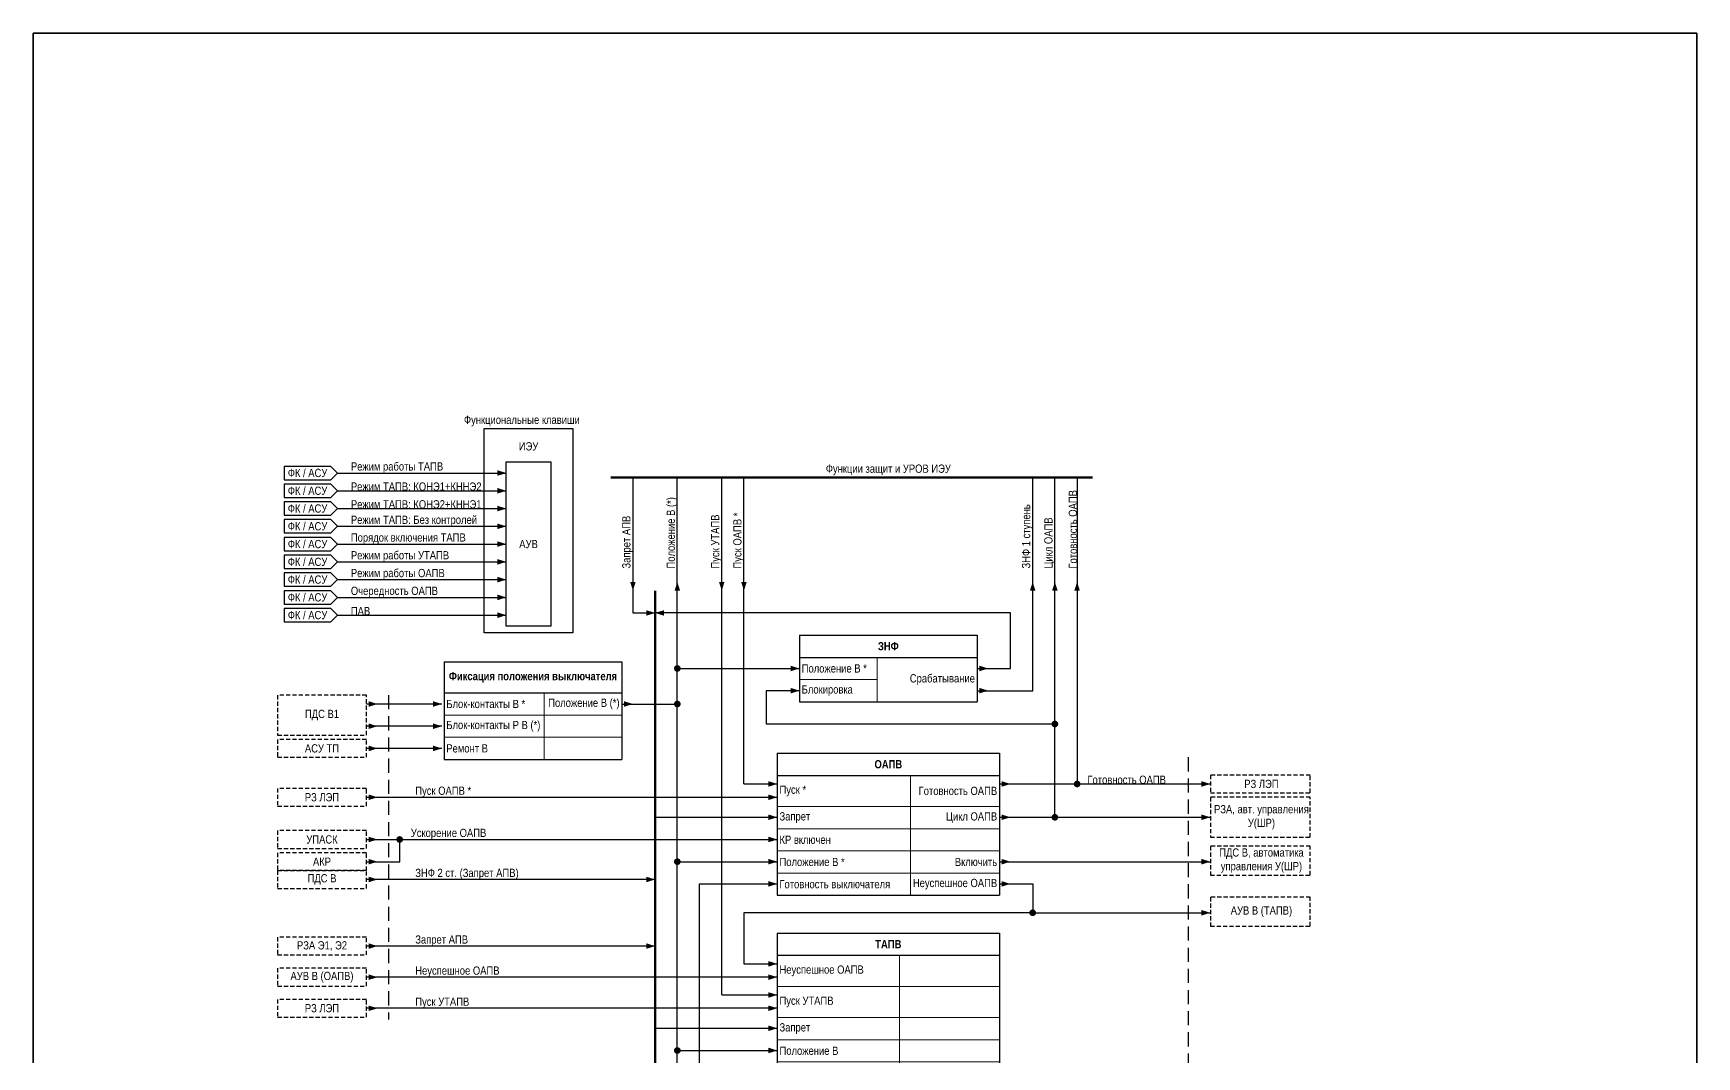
# Model space of a CAD drawing. Header units: millimetres. Extents: x -14593 to 14732, y -17400 to 5232.
# Drawn here: x 2000 to 2749, y -14535 to -14074 of the extents above; entities that cross this region are included whole.
import ezdxf

# ---------------------------------------------------------------- set-up
doc = ezdxf.new("R2010")
doc.units = ezdxf.units.MM
doc.linetypes.add('штриховая2', pattern=[9.525, 6.35, -3.175])
for name, color, linetype, lineweight in [('Основная', 7, 'Continuous', 30), ('Отключение_включение', 1, 'Continuous', 30), ('Цепи внешние', 84, 'Continuous', 30), ('Цепи внутренние', 5, 'Continuous', 30), ('Цепь - ФК и АСУ', 132, 'Continuous', 30)]:
    doc.layers.add(name, color=color, linetype=linetype, lineweight=lineweight)
doc.layers.add('Рамка', color=8, linetype='Continuous', lineweight=35, plot=False)
doc.styles.add('Narrow', font='ARIALN.TTF')
doc.styles.add('Табл дан', font='ARIALN.TTF')
doc.styles.add('Табл загол', font='ARIALNB.TTF')

# ---------------------------------------------------------------- blocks, each defined once
blk = doc.blocks.new('*T108')
at = {"layer": 'Основная', "color": 0, "linetype": 'ByBlock', "lineweight": -2, "transparency": 16777216}
for p, q in [((0, 0), (100, 0)), ((0, 0), (0, -10)), ((100, 0), (100, -10))]:
    blk.add_line(p, q, dxfattribs=at)
at = {"layer": 'Основная', "color": 0, "linetype": 'ByBlock', "lineweight": 30, "transparency": 16777216}
for p, q in [((0, -10), (100, -10)), ((0, -10), (0, -64)), ((100, -10), (100, -64)), ((0, -64), (100, -64))]:
    blk.add_line(p, q, dxfattribs=at)
at = {"layer": 'Основная', "color": 0, "linetype": 'ByBlock', "lineweight": 18, "transparency": 16777216}
for p, q in [((60, -10), (60, -64)), ((0, -24), (100, -24)), ((0, -34), (100, -34)), ((0, -44), (100, -44)), ((0, -54), (100, -54))]:
    blk.add_line(p, q, dxfattribs=at)
at = {"layer": 'Основная', "color": 0, "transparency": 16777216, "char_height": 3.7}
for s, insert, width, attachment_point, style in [('{\\C256;ОАПВ}', (50, -5), 97, 5, 'Табл загол'), ('Пуск *', (1, -17), 58, 4, 'Табл дан'), ('Готовность ОАПВ', (99, -17), 38, 6, 'Табл дан'), ('Запрет', (1, -29), 58, 4, 'Табл дан'), ('Цикл ОАПВ', (99, -29), 38, 6, 'Табл дан'), ('КР включен', (1, -39), 58, 4, 'Табл дан'), ('Положение В *', (1, -49), 58, 4, 'Табл дан'), ('Включить', (99, -49), 38, 6, 'Табл дан'), ('Готовность выключателя', (1, -59), 58, 4, 'Табл дан'), ('Неуспешное ОАПВ', (99, -59), 38, 6, 'Табл дан')]:
    blk.add_mtext(s, dxfattribs=dict(at, insert=insert, width=width, attachment_point=attachment_point, style=style))
blk = doc.blocks.new('*T109')
at = {"layer": 'Основная', "color": 0, "linetype": 'ByBlock', "lineweight": -2, "transparency": 16777216}
for p, q in [((0, 0), (100, 0)), ((0, 0), (0, -10)), ((100, 0), (100, -10))]:
    blk.add_line(p, q, dxfattribs=at)
at = {"layer": 'Основная', "color": 0, "linetype": 'ByBlock', "lineweight": 30, "transparency": 16777216}
for p, q in [((0, -10), (100, -10)), ((0, -10), (0, -88)), ((100, -10), (100, -88)), ((0, -88), (100, -88))]:
    blk.add_line(p, q, dxfattribs=at)
at = {"layer": 'Основная', "color": 0, "linetype": 'ByBlock', "lineweight": 18, "transparency": 16777216}
for p, q in [((55, -10), (55, -88)), ((0, -24), (100, -24)), ((0, -38), (100, -38)), ((0, -48), (100, -48)), ((0, -58), (100, -58)), ((0, -68), (100, -68)), ((0, -78), (100, -78))]:
    blk.add_line(p, q, dxfattribs=at)
at = {"layer": 'Основная', "color": 0, "transparency": 16777216, "char_height": 3.7}
for s, insert, width, attachment_point, style in [('{\\C256;ТАПВ}', (50, -5), 97, 5, 'Табл загол'), ('Неуспешное ОАПВ', (1, -17), 53, 4, 'Табл дан'), ('Пуск УТАПВ', (1, -31), 53, 4, 'Табл дан'), ('Запрет', (1, -43), 53, 4, 'Табл дан'), ('Положение В', (1, -53), 53, 4, 'Табл дан'), ('Готовность выключателя', (1, -63), 53, 4, 'Табл дан'), ('Пуск ТАПВ', (1, -73), 53, 4, 'Табл дан'), ('Разрешение включения', (1, -83), 53, 4, 'Табл дан'), ('Включить', (99, -83), 43, 6, 'Табл дан')]:
    blk.add_mtext(s, dxfattribs=dict(at, insert=insert, width=width, attachment_point=attachment_point, style=style))
blk = doc.blocks.new('Point')
at = {"layer": 'Основная', "color": 0, "const_width": 1.5}
blk.add_lwpolyline([(-0.75, 0, 1), (0.75, 0, 1)], format="xyb", close=True, dxfattribs=at)
blk = doc.blocks.new('*T181')
at = {"layer": 'Основная', "color": 0, "linetype": 'ByBlock', "lineweight": -2, "transparency": 16777216}
for p, q in [((0, 0), (80, 0)), ((0, 0), (0, -14.03)), ((80, 0), (80, -14.03))]:
    blk.add_line(p, q, dxfattribs=at)
at = {"layer": 'Основная', "color": 0, "linetype": 'ByBlock', "lineweight": 30, "transparency": 16777216}
for p, q in [((0, -14.03), (80, -14.03)), ((0, -14.03), (0, -44.03)), ((80, -14.03), (80, -44.03)), ((0, -44.03), (80, -44.03))]:
    blk.add_line(p, q, dxfattribs=at)
at = {"layer": 'Основная', "color": 0, "linetype": 'ByBlock', "lineweight": 18, "transparency": 16777216}
for p, q in [((45, -14.03), (45, -44.03)), ((0, -24.03), (80, -24.03)), ((0, -34.03), (80, -34.03))]:
    blk.add_line(p, q, dxfattribs=at)
at = {"layer": 'Основная', "color": 0, "transparency": 16777216, "char_height": 3.7}
for s, insert, width, attachment_point, style in [('Фиксация положения выключателя', (40, -7.02), 77, 5, 'Табл загол'), ('Блок-контакты В *', (1, -19.03), 43, 4, 'Табл дан'), ('\\A1;Положение В (*)', (79, -19.03), 33, 6, 'Табл дан'), ('Блок-контакты Р В (*)', (1, -29.03), 43, 4, 'Табл дан'), ('Ремонт В', (1, -39.03), 43, 4, 'Табл дан')]:
    blk.add_mtext(s, dxfattribs=dict(at, insert=insert, width=width, attachment_point=attachment_point, style=style))
blk = doc.blocks.new('*T200')
at = {"layer": 'Основная', "color": 0, "linetype": 'ByBlock', "lineweight": -2, "transparency": 16777216}
for p, q in [((0, 0), (80, 0)), ((0, 0), (0, -10)), ((80, 0), (80, -10))]:
    blk.add_line(p, q, dxfattribs=at)
at = {"layer": 'Основная', "color": 0, "linetype": 'ByBlock', "lineweight": 30, "transparency": 16777216}
for p, q in [((0, -10), (80, -10)), ((0, -10), (0, -30)), ((80, -10), (80, -30)), ((0, -30), (80, -30))]:
    blk.add_line(p, q, dxfattribs=at)
at = {"layer": 'Основная', "color": 0, "linetype": 'ByBlock', "lineweight": 18, "transparency": 16777216}
for p, q in [((35, -10), (35, -30)), ((0, -20), (35, -20))]:
    blk.add_line(p, q, dxfattribs=at)
at = {"layer": 'Основная', "color": 0, "transparency": 16777216, "char_height": 3.7}
for s, insert, width, attachment_point, style in [('ЗНФ', (40, -5), 77, 5, 'Табл загол'), ('\\A1;Положение В *', (1, -15), 33, 4, 'Табл дан'), ('Срабатывание', (79, -20), 43, 6, 'Табл дан'), ('Блокировка', (1, -25), 33, 4, 'Табл дан')]:
    blk.add_mtext(s, dxfattribs=dict(at, insert=insert, width=width, attachment_point=attachment_point, style=style))

msp = doc.modelspace()

# ---------------------------------------------------------------- linework, layer by layer
at = {"layer": 'Основная'}
msp.add_lwpolyline([(2203, -14252), (2243, -14252), (2243, -14344), (2203, -14344)], close=True, dxfattribs=at)
at = {"layer": 'Основная', "ltscale": 0.3}
msp.add_lwpolyline([(2213, -14267), (2233, -14267), (2233, -14341), (2213, -14341)], close=True, dxfattribs=at)
at = {"layer": 'Отключение_включение'}
for points in [[(2450, -14370), (2450, -14274)], [(2425, -14370), (2450, -14370)]]:
    msp.add_lwpolyline(points, dxfattribs=at)
at = {"layer": 'Отключение_включение', "ltscale": 0.3}
for points in [[(2450, -14321, 0, 2.5, 0), (2450, -14325, 0, 0, 0)], [(2430, -14370, 0, 2.5, 0), (2426, -14370, 0, 0, 0)], [(2440, -14447, 0, 2.5, 0), (2436, -14447, 0, 0, 0)], [(2530, -14447, 0, 2.5, 0), (2526, -14447, 0, 0, 0)]]:
    msp.add_lwpolyline(points, format="xyseb", dxfattribs=at)
msp.add_lwpolyline([(2435, -14447), (2530, -14447)], dxfattribs=at)
at = {"layer": 'Рамка', "color": 1}
msp.add_lwpolyline([(2000, -14074), (2749, -14074), (2749, -14998), (2000, -14998)], close=True, dxfattribs=at)
at = {"layer": 'Цепи внешние', "linetype": 'штриховая2', "ltscale": 0.3}
for points in [[(2150, -14372), (2110, -14372), (2110, -14390), (2150, -14390)], [(2150, -14392), (2110, -14392), (2110, -14400), (2150, -14400)], [(2575, -14408), (2530, -14408), (2530, -14416), (2575, -14416)], [(2150, -14414), (2110, -14414), (2110, -14422), (2150, -14422)], [(2575, -14418), (2530, -14418), (2530, -14436), (2575, -14436)], [(2150, -14433), (2110, -14433), (2110, -14441), (2150, -14441)], [(2575, -14440), (2530, -14440), (2530, -14453), (2575, -14453)], [(2150, -14443), (2110, -14443), (2110, -14451), (2150, -14451)], [(2150, -14451), (2110, -14451), (2110, -14459), (2150, -14459)], [(2575, -14463), (2530, -14463), (2530, -14476), (2575, -14476)], [(2150, -14481), (2110, -14481), (2110, -14489), (2150, -14489)], [(2150, -14495), (2110, -14495), (2110, -14503), (2150, -14503)], [(2150, -14509), (2110, -14509), (2110, -14517), (2150, -14517)]]:
    msp.add_lwpolyline(points, close=True, dxfattribs=at)
at = {"layer": 'Цепи внешние', "ltscale": 0.3}
for points in [[(2155, -14376, 0, 2.5, 0), (2151, -14376, 0, 0, 0)], [(2184, -14376, 0, 2.5, 0), (2180, -14376, 0, 0, 0)], [(2155, -14386, 0, 2.5, 0), (2151, -14386, 0, 0, 0)], [(2184, -14386, 0, 2.5, 0), (2180, -14386, 0, 0, 0)], [(2155, -14396, 0, 2.5, 0), (2151, -14396, 0, 0, 0)], [(2184, -14396, 0, 2.5, 0), (2180, -14396, 0, 0, 0)], [(2530, -14412, 0, 2.5, 0), (2526, -14412, 0, 0, 0)], [(2155, -14418, 0, 2.5, 0), (2151, -14418, 0, 0, 0)], [(2335, -14418, 0, 2.5, 0), (2331, -14418, 0, 0, 0)], [(2530, -14427, 0, 2.5, 0), (2526, -14427, 0, 0, 0)], [(2155, -14437, 0, 2.5, 0), (2151, -14437, 0, 0, 0)], [(2335, -14437, 0, 2.5, 0), (2331, -14437, 0, 0, 0)], [(2155, -14447, 0, 2.5, 0), (2151, -14447, 0, 0, 0)], [(2155, -14455, 0, 2.5, 0), (2151, -14455, 0, 0, 0)], [(2280, -14455, 0, 2.5, 0), (2276, -14455, 0, 0, 0)], [(2530, -14470, 0, 2.5, 0), (2526, -14470, 0, 0, 0)], [(2155, -14485, 0, 2.5, 0), (2151, -14485, 0, 0, 0)], [(2280, -14485, 0, 2.5, 0), (2276, -14485, 0, 0, 0)], [(2155, -14499, 0, 2.5, 0), (2151, -14499, 0, 0, 0)], [(2335, -14499, 0, 2.5, 0), (2331, -14499, 0, 0, 0)], [(2155, -14513, 0, 2.5, 0), (2151, -14513, 0, 0, 0)], [(2335, -14513, 0, 2.5, 0), (2331, -14513, 0, 0, 0)]]:
    msp.add_lwpolyline(points, format="xyseb", dxfattribs=at)
at = {"layer": 'Цепи внешние'}
for points in [[(2184, -14376), (2150, -14376)], [(2184, -14386), (2150, -14386)], [(2184, -14396), (2150, -14396)], [(2150, -14418), (2260, -14418)], [(2260, -14418), (2335, -14418)], [(2470, -14412), (2470, -14412)], [(2480, -14412), (2480, -14412)], [(2460, -14427), (2460, -14427)], [(2150, -14437), (2335, -14437)], [(2150, -14447), (2165, -14447), (2165, -14437)], [(2450, -14470), (2450, -14470)]]:
    msp.add_lwpolyline(points, dxfattribs=at)
at = {"layer": 'Цепи внешние', "ltscale": 0.3}
for points in [[(2470, -14412), (2480, -14412)], [(2480, -14412), (2530, -14412)], [(2460, -14427), (2490, -14427)], [(2490, -14427), (2530, -14427)], [(2280, -14455), (2150, -14455)], [(2450, -14470), (2530, -14470)], [(2280, -14485), (2150, -14485)], [(2335, -14499), (2150, -14499)], [(2335, -14513), (2150, -14513)]]:
    msp.add_lwpolyline(points, dxfattribs=at)
at = {"layer": 'Цепи внутренние', "lineweight": 60}
msp.add_lwpolyline([(2260, -14274), (2477, -14274)], dxfattribs=at)
at = {"layer": 'Цепи внутренние'}
for points in [[(2270, -14274), (2270, -14335)], [(2310, -14507), (2310, -14274)], [(2320, -14412), (2320, -14274)], [(2460, -14427), (2460, -14274)], [(2470, -14274), (2470, -14412)], [(2270, -14335), (2280, -14335)], [(2440, -14335), (2280, -14335)], [(2440, -14360), (2440, -14335)], [(2290, -14360), (2345, -14360)], [(2425, -14360), (2440, -14360)], [(2345, -14370), (2330, -14370)], [(2330, -14370), (2330, -14385)], [(2265, -14376), (2290, -14376)], [(2330, -14385), (2460, -14385)], [(2320, -14412), (2335, -14412)], [(2435, -14412), (2470, -14412)], [(2435, -14427), (2460, -14427)], [(2290, -14447), (2335, -14447)], [(2300, -14457), (2335, -14457)], [(2435, -14457), (2450, -14457)], [(2450, -14457), (2450, -14470)], [(2450, -14470), (2320, -14470)], [(2320, -14470), (2320, -14493)], [(2320, -14493), (2335, -14493)], [(2310, -14507), (2335, -14507)], [(2290, -14532), (2335, -14532)]]:
    msp.add_lwpolyline(points, dxfattribs=at)
at = {"layer": 'Цепи внутренние', "ltscale": 0.3}
for points in [[(2290, -14613), (2290, -14274)], [(2300, -14820), (2300, -14457)]]:
    msp.add_lwpolyline(points, dxfattribs=at)
for points in [[(2270, -14325, 0, 2.5, 0), (2270, -14321, 0, 0, 0)], [(2290, -14321, 0, 2.5, 0), (2290, -14325, 0, 0, 0)], [(2310, -14325, 0, 2.5, 0), (2310, -14321, 0, 0, 0)], [(2320, -14325, 0, 2.5, 0), (2320, -14321, 0, 0, 0)], [(2460, -14321, 0, 2.5, 0), (2460, -14325, 0, 0, 0)], [(2470, -14321, 0, 2.5, 0), (2470, -14325, 0, 0, 0)], [(2280, -14335, 0, 2.5, 0), (2276, -14335, 0, 0, 0)], [(2280, -14335, 0, 2.5, 0), (2284, -14335, 0, 0, 0)], [(2345, -14360, 0, 2.5, 0), (2341, -14360, 0, 0, 0)], [(2430, -14360, 0, 2.5, 0), (2426, -14360, 0, 0, 0)], [(2345, -14370, 0, 2.5, 0), (2341, -14370, 0, 0, 0)], [(2270, -14376, 0, 2.5, 0), (2266, -14376, 0, 0, 0)], [(2335, -14412, 0, 2.5, 0), (2331, -14412, 0, 0, 0)], [(2440, -14412, 0, 2.5, 0), (2436, -14412, 0, 0, 0)], [(2440, -14427, 0, 2.5, 0), (2436, -14427, 0, 0, 0)], [(2335, -14447, 0, 2.5, 0), (2331, -14447, 0, 0, 0)], [(2335, -14457, 0, 2.5, 0), (2331, -14457, 0, 0, 0)], [(2440, -14457, 0, 2.5, 0), (2436, -14457, 0, 0, 0)], [(2335, -14493, 0, 2.5, 0), (2331, -14493, 0, 0, 0)], [(2335, -14507, 0, 2.5, 0), (2331, -14507, 0, 0, 0)], [(2335, -14532, 0, 2.5, 0), (2331, -14532, 0, 0, 0)]]:
    msp.add_lwpolyline(points, format="xyseb", dxfattribs=at)
at = {"layer": 'Цепи внутренние', "color": 11, "lineweight": 53, "true_color": 0xf27172}
msp.add_lwpolyline([(2280, -14325), (2280, -14745)], dxfattribs=at)
at = {"layer": 'Цепи внутренние', "linetype": 'штриховая2'}
for points in [[(2160, -14372), (2160, -14518)], [(2520, -14400), (2520, -14620)]]:
    msp.add_lwpolyline(points, dxfattribs=at)
at = {"layer": 'Цепи внутренние', "color": 11, "true_color": 0xf27172}
for points in [[(2280, -14427), (2335, -14427)], [(2280, -14522), (2335, -14522)]]:
    msp.add_lwpolyline(points, dxfattribs=at)
at = {"layer": 'Цепи внутренние', "color": 11, "ltscale": 0.3, "true_color": 0xf27172}
for points in [[(2335, -14427, 0, 2.5, 0), (2331, -14427, 0, 0, 0)], [(2335, -14522, 0, 2.5, 0), (2331, -14522, 0, 0, 0)]]:
    msp.add_lwpolyline(points, format="xyseb", dxfattribs=at)
at = {"layer": 'Цепь - ФК и АСУ', "ltscale": 0.3}
for points in [[(2137, -14272), (2134, -14269), (2113, -14269), (2113, -14275), (2134, -14275), (2137, -14272)], [(2137, -14280), (2134, -14277), (2113, -14277), (2113, -14283), (2134, -14283), (2137, -14280)], [(2137, -14288), (2134, -14285), (2113, -14285), (2113, -14291), (2134, -14291), (2137, -14288)], [(2137, -14296), (2134, -14293), (2113, -14293), (2113, -14299), (2134, -14299), (2137, -14296)], [(2137, -14304), (2134, -14301), (2113, -14301), (2113, -14307), (2134, -14307), (2137, -14304)], [(2137, -14312), (2134, -14309), (2113, -14309), (2113, -14315), (2134, -14315), (2137, -14312)], [(2137, -14320), (2134, -14317), (2113, -14317), (2113, -14323), (2134, -14323), (2137, -14320)], [(2137, -14328), (2134, -14325), (2113, -14325), (2113, -14331), (2134, -14331), (2137, -14328)], [(2137, -14336), (2134, -14333), (2113, -14333), (2113, -14339), (2134, -14339), (2137, -14336)]]:
    msp.add_lwpolyline(points, dxfattribs=at)
at = {"layer": 'Цепь - ФК и АСУ'}
for points in [[(2137, -14272), (2213, -14272)], [(2137, -14280), (2213, -14280)], [(2137, -14288), (2213, -14288)], [(2137, -14296), (2213, -14296)], [(2137, -14304), (2213, -14304)], [(2137, -14312), (2213, -14312)], [(2137, -14320), (2213, -14320)], [(2137, -14328), (2213, -14328)], [(2137, -14336), (2213, -14336)]]:
    msp.add_lwpolyline(points, dxfattribs=at)
at = {"layer": 'Цепь - ФК и АСУ', "ltscale": 0.3}
for points in [[(2213, -14272, 0, 2.5, 0), (2209, -14272, 0, 0, 0)], [(2213, -14280, 0, 2.5, 0), (2209, -14280, 0, 0, 0)], [(2213, -14288, 0, 2.5, 0), (2209, -14288, 0, 0, 0)], [(2213, -14296, 0, 2.5, 0), (2209, -14296, 0, 0, 0)], [(2213, -14304, 0, 2.5, 0), (2209, -14304, 0, 0, 0)], [(2213, -14312, 0, 2.5, 0), (2209, -14312, 0, 0, 0)], [(2213, -14320, 0, 2.5, 0), (2209, -14320, 0, 0, 0)], [(2213, -14328, 0, 2.5, 0), (2209, -14328, 0, 0, 0)], [(2213, -14336, 0, 2.5, 0), (2209, -14336, 0, 0, 0)]]:
    msp.add_lwpolyline(points, format="xyseb", dxfattribs=at)

# ---------------------------------------------------------------- block references
for name, p in [('*T200', (2345, -14345)), ('*T181', (2185, -14356.97)), ('*T108', (2335, -14398.14)), ('*T109', (2335, -14479.14))]:
    msp.add_blockref(name, p)
at = {"layer": 'Цепи внешние'}
for p in [(2470, -14412), (2460, -14427), (2165, -14437), (2450, -14470)]:
    msp.add_blockref('Point', p, dxfattribs=at)
at = {"layer": 'Цепи внутренние'}
for p in [(2290, -14360), (2290, -14376), (2460, -14385), (2290, -14447), (2290, -14532)]:
    msp.add_blockref('Point', p, dxfattribs=at)

# ---------------------------------------------------------------- texts
at = {"layer": 'Основная', "char_height": 3.7, "style": 'Narrow'}
for s, insert, width, attachment_point in [('Функциональные клавиши', (2220, -14251), 94, 8), ('ИЭУ', (2223, -14260), 40, 5), ('Режим работы ТАПВ', (2143, -14272), 99, 7), ('Функции защит и УРОВ ИЭУ', (2385, -14273), 60, 8), ('ФК / АСУ', (2123.5, -14272), 21, 5), ('ФК / АСУ', (2123.5, -14280), 21, 5), ('Режим ТАПВ: {\\C0;КОНЭ1+КННЭ2}', (2143, -14280), 99, 7), ('ФК / АСУ', (2123.5, -14288), 21, 5), ('Режим ТАПВ:{\\C0; КОНЭ2+КННЭ1}', (2143, -14288), 99, 7), ('Режим ТАПВ: Без контролей', (2143, -14296), 99, 7), ('ФК / АСУ', (2123.5, -14296), 21, 5), ('ФК / АСУ', (2123.5, -14304), 21, 5), ('Порядок включения ТАПВ', (2143, -14304), 99, 7), ('АУВ', (2223, -14304), 20, 5), ('ФК / АСУ', (2123.5, -14312), 21, 5), ('Режим работы УТАПВ', (2143, -14312), 99, 7), ('ФК / АСУ', (2123.5, -14320), 21, 5), ('Режим работы ОАПВ', (2143, -14320), 99, 7), ('ФК / АСУ', (2123.5, -14328), 21, 5), ('Очередность ОАПВ', (2143, -14328), 99, 7), ('ФК / АСУ', (2123.5, -14336), 21, 5), ('ПАВ', (2143, -14336), 99, 7), ('ПДС В1', (2130, -14381), 40, 5), ('АСУ ТП', (2130, -14396), 40, 5), ('{\\C0;Готовность ОАПВ}', (2510, -14412), 53, 9), ('РЗ ЛЭП', (2553, -14412), 44, 5), ('РЗ ЛЭП', (2130, -14418), 40, 5), ('Пуск ОАПВ *', (2172, -14418), 70, 7), ('РЗА, авт. управления У(ШР)', (2553, -14427), 44, 5), ('Ускорение ОАПВ', (2170, -14437), 79, 7), ('УПАСК', (2130, -14437), 40, 5), ('АКР', (2130, -14447), 40, 5), ('ПДС В, автоматика управления У(ШР)', (2553, -14446.5), 44, 5), ('ПДС В', (2130, -14455), 40, 5), ('ЗНФ 2 ст. (Запрет АПВ)', (2172, -14455), 55, 7), ('АУВ В (ТАПВ)', (2553, -14469.5), 44, 5), ('РЗА Э1, Э2', (2130, -14485), 40, 5), ('Запрет АПВ', (2172, -14485), 39, 7), ('АУВ В (ОАПВ)', (2130, -14499), 40, 5), ('Неуспешное ОАПВ', (2172, -14499), 39, 7), ('РЗ ЛЭП', (2130, -14513), 40, 5), ('Пуск УТАПВ', (2172, -14513), 39, 7)]:
    msp.add_mtext(s, dxfattribs=dict(at, insert=insert, width=width, attachment_point=attachment_point))
at = {"layer": 'Основная', "char_height": 3.7, "attachment_point": 7, "rotation": 90, "style": 'Narrow'}
for s, insert, width in [('Положение В (*)', (2290, -14315), 55), ('{\\C0;Готовность ОАПВ}', (2470, -14315), 66), ('Пуск УТАПВ', (2310, -14315), 55), ('Пуск ОАПВ *', (2320, -14315), 55), ('ЗНФ 1 ступень', (2450, -14315), 55), ('Запрет АПВ', (2270, -14315), 55), ('Цикл ОАПВ', (2460, -14315), 55)]:
    msp.add_mtext(s, dxfattribs=dict(at, insert=insert, width=width))

doc.saveas('drawing.dxf')
